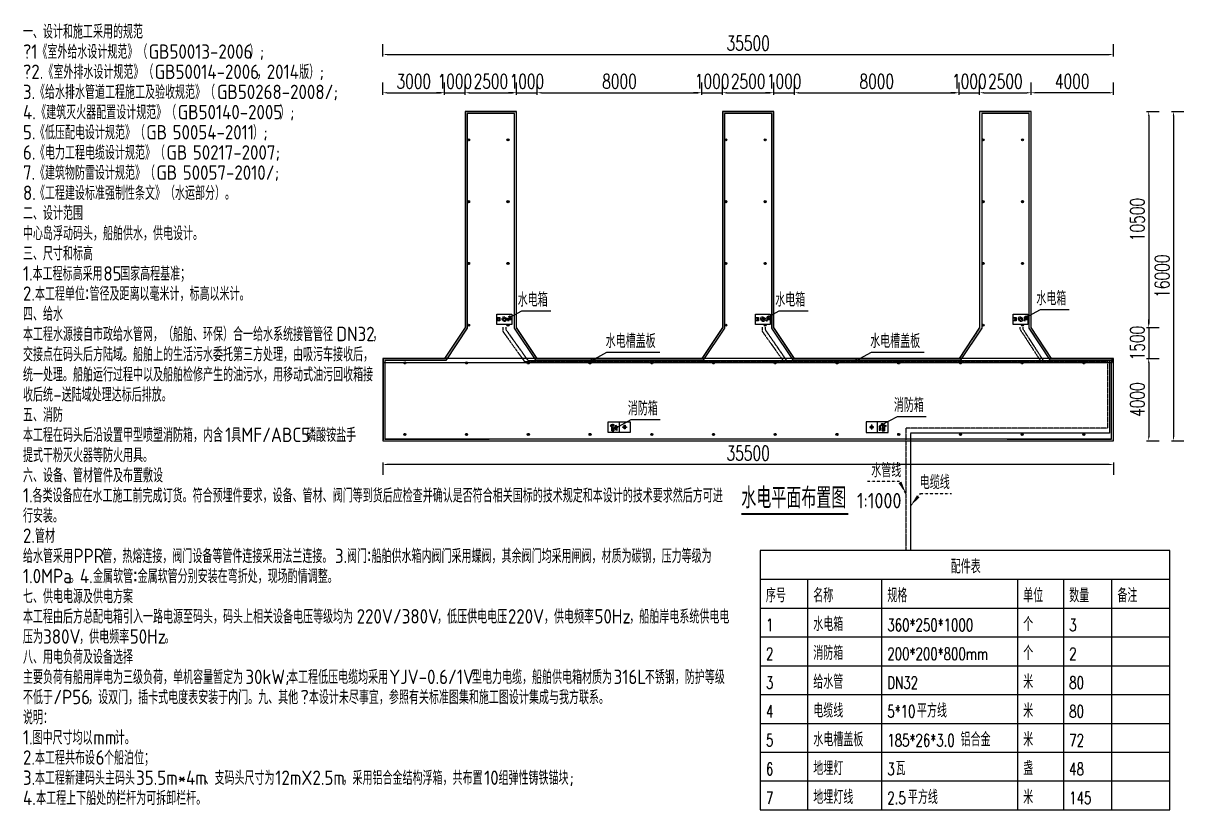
# Model space of a CAD drawing. Extents: x -89702 to 926017, y -610001 to -56924.
# Drawn here: x 418347 to 474748, y -247555 to -209338 of the extents above; entities that cross this region are included whole.
import ezdxf

# ---------------------------------------------------------------- set-up
doc = ezdxf.new("R2010")
doc.units = 0
doc.header["$LTSCALE"] = 10
doc.header["$MEASUREMENT"] = 0
for name, pattern in [('ACAD_ISO14W100', [24, 12, -3, 0, -3, 0, -3, 0, -3]), ('DASH', [0.35, 0.25, -0.1]), ('PHANTOM', [2.5, 1.25, -0.25, 0.25, -0.25, 0.25, -0.25])]:
    doc.linetypes.add(name, pattern=pattern)
for name, color, linetype in [('DIM_LEAD', 3, 'Continuous'), ('DIM_SYMB', 3, 'Continuous'), ('L-TEXT文字标注', 7, 'Continuous'), ('PUB_TAB', 7, 'Continuous'), ('PUB_TEXT', 7, 'Continuous'), ('STAIR', 2, 'Continuous'), ('W-_ANTICOLLISION防撞措施', 6, 'Continuous'), ('W-FLOAT_BOWL浮筒', 253, 'Continuous'), ('W-PLASTIC_RAILINGS塑木栏杆', 6, 'Continuous'), ('W-STEEL_FRAME钢架', 3, 'Continuous')]:
    doc.layers.add(name, color=color, linetype=linetype)
doc.styles.add('_TCH_DIM', font='SIMPLEX', dxfattribs={"bigfont": 'GBCBIG'})
doc.styles.add('_TCH_TAB', font='SIMPLEX', dxfattribs={"bigfont": 'GBCBIG'})
doc.styles.get("Standard").update_dxf_attribs({"font": 'gbenor.shx', "bigfont": 'gbcbig.shx'})
doc.styles.add('STANDARD_T3', font='simplex.shx', dxfattribs={"width": 0.7, "bigfont": 'gbcbig.shx'})
doc.dimstyles.new('W&&200', dxfattribs={"dimtxt": 700, "dimasz": 200, "dimexe": 500, "dimexo": 600, "dimgap": 200, "dimtad": 1, "dimdec": 0, "dimzin": 0, "dimdsep": 46, "dimtxsty": 'STANDARD_T3', "dimcen": 0.09, "dimclrd": 1, "dimclre": 1, "dimclrt": 7, "dimazin": 2, "dimtfac": 1, "dimtdec": 0, "dimtix": 1, "dimtmove": 2, "dimatfit": 3, "dimfxl": 0, "dimtolj": 1, "dimtzin": 0, "dimarcsym": 0})

# ---------------------------------------------------------------- blocks, each defined once
blk = doc.blocks.new('A$C6f7a73f6')
blk.add_hatch(color=3).paths.add_polyline_path([(485, 384), (635, 384, 1)])
at = {"color": 5}
for p, q in [((228, 434), (240, 434)), ((228, 408), (240, 408)), ((228, 363), (240, 363)), ((228, 337), (240, 337)), ((293, 399), (305, 399)), ((293, 372), (305, 372))]:
    blk.add_line(p, q, dxfattribs=at)
at = {"color": 0, "linetype": 'ByBlock'}
blk.add_lwpolyline([(200, 634), (920, 634), (920, 134), (200, 134)], close=True, dxfattribs=at)
blk.add_lwpolyline([(200, 459), (350, 459), (350, 309), (200, 309)], close=True)
at = {"color": 6}
for points in [[(466, 384), (430, 386)], [(477, 338), (446, 320)], [(478, 432), (450, 450)], [(512, 466), (494, 496)], [(514, 304), (496, 272)], [(559, 288), (560, 256)], [(561, 480), (560, 516)], [(606, 468), (624, 496)], [(608, 302), (626, 272)], [(642, 336), (674, 318)], [(643, 430), (674, 448)], [(654, 384), (690, 386)]]:
    blk.add_lwpolyline(points, dxfattribs=at)
at = {"color": 7, "true_color": 0xffffff}
for points in [[(779, 406), (755, 384), (744, 359), (741, 347)], [(777, 349), (741, 347)], [(741, 335), (741, 339), (741, 347)], [(742, 319), (742, 323), (742, 331)], [(743, 302), (743, 307), (742, 315)], [(744, 290), (743, 294), (747, 299)], [(744, 290), (743, 298)], [(746, 335), (745, 339), (745, 347)], [(746, 319), (746, 323), (746, 331)], [(747, 303), (747, 307), (747, 315)], [(748, 290), (749, 347)], [(750, 335), (749, 339), (749, 347)], [(750, 319), (750, 323), (750, 331)], [(751, 303), (751, 307), (751, 315)], [(752, 291), (751, 299)], [(752, 291), (752, 295), (755, 299)], [(754, 335), (753, 339), (753, 348)], [(754, 319), (754, 323), (754, 331)], [(755, 303), (755, 307), (755, 315)], [(756, 291), (757, 348)], [(758, 340), (757, 344), (757, 348)], [(759, 319), (758, 323), (758, 336)], [(759, 303), (759, 307), (759, 315)], [(760, 291), (760, 299)], [(760, 291), (760, 299)], [(762, 340), (761, 344), (761, 348)], [(762, 324), (762, 328), (762, 336)], [(763, 303), (763, 308), (763, 320)], [(764, 291), (765, 348)], [(766, 340), (765, 344), (765, 348)], [(766, 324), (766, 328), (766, 336)], [(767, 308), (767, 312), (767, 320)], [(768, 291), (768, 296), (767, 304)], [(768, 291), (768, 296), (768, 300), (771, 304)], [(770, 340), (769, 344), (769, 348)], [(770, 324), (770, 328), (770, 336)], [(771, 308), (771, 312), (771, 320)], [(772, 292), (773, 349)], [(774, 340), (774, 345), (773, 349)], [(775, 324), (774, 328), (774, 336)], [(775, 308), (775, 312), (775, 320)], [(776, 292), (776, 296), (776, 304)], [(778, 503), (777, 511), (817, 525)], [(792, 374), (780, 369), (777, 357)], [(777, 357), (777, 349)], [(778, 503), (871, 504), (875, 512), (834, 522)], [(779, 406), (794, 419), (797, 435)], [(792, 374), (825, 367), (861, 373)], [(846, 441), (805, 439), (797, 435)], [(797, 435), (854, 438)], [(798, 431), (854, 434)], [(817, 440), (817, 456), (805, 456)], [(805, 439), (805, 456)], [(812, 468), (809, 456)], [(809, 456), (841, 457)], [(815, 489), (811, 484), (812, 476)], [(812, 476), (840, 478)], [(812, 468), (840, 470), (841, 457)], [(817, 529), (814, 505)], [(815, 489), (836, 486), (840, 482)], [(816, 468), (816, 477)], [(839, 502), (833, 530), (817, 529)], [(837, 453), (817, 456)], [(819, 501), (819, 489)], [(819, 489), (820, 477)], [(832, 485), (832, 477)], [(835, 502), (836, 486)], [(836, 469), (836, 478)], [(845, 454), (841, 457), (837, 453)], [(837, 453), (838, 441)], [(840, 478), (840, 482)], [(846, 441), (845, 454)], [(846, 441), (854, 438)], [(855, 418), (854, 438)], [(855, 418), (860, 406), (872, 402)], [(878, 358), (874, 370), (861, 373)], [(872, 402), (880, 403)], [(892, 411), (891, 358), (878, 358)], [(881, 394), (882, 374), (878, 358)], [(880, 411), (881, 394)], [(892, 411), (880, 411)], [(881, 394), (893, 395)], [(882, 374), (894, 375)], [(890, 366), (915, 364)], [(892, 403), (913, 404)], [(896, 403), (898, 367)], [(897, 399), (917, 400)], [(898, 371), (918, 368)], [(913, 404), (915, 364)], [(917, 400), (918, 368)]]:
    blk.add_lwpolyline(points, dxfattribs=at)
at = {"color": 5}
for centre, radius in [((311, 385), 31), ((325, 385), 6)]:
    blk.add_circle(centre, radius, dxfattribs=at)
at = {"color": 6}
blk.add_circle((560, 384), 75, dxfattribs=at)
at = {"color": 5}
for centre, start, end in [((234, 434), 0, 180), ((234, 408), 180, 0), ((234, 363), 0, 180), ((234, 337), 180, 0), ((299, 399), 0, 180), ((299, 372), 180, 0)]:
    blk.add_arc(centre, 6, start, end, dxfattribs=at)
blk = doc.blocks.new('*D1261')
at = {"layer": 'Defpoints', "color": 0, "transparency": 16777216}
for p in [(438827, -212716), (435827, -225628), (438827, -225628)]:
    blk.add_point(p, dxfattribs=at)
at = {"layer": 'L-TEXT文字标注', "color": 1, "lineweight": -2, "transparency": 16777216}
for p, q in [((435827, -212816), (435827, -212216)), ((438827, -212816), (438827, -212216)), ((436027, -212716), (438627, -212716))]:
    blk.add_line(p, q, dxfattribs=at)
at = {"layer": 'L-TEXT文字标注', "color": 1, "transparency": 16777216}
for points in [[(436027, -212683), (436027, -212750), (435827, -212716)], [(438627, -212683), (438627, -212750), (438827, -212716)]]:
    blk.add_solid(points, dxfattribs=at)
at = {"layer": 'L-TEXT文字标注', "color": 7, "transparency": 16777216, "insert": (437327, -212166), "char_height": 700, "attachment_point": 5, "style": 'STANDARD_T3'}
blk.add_mtext('\\A1;3000', dxfattribs=at)
blk = doc.blocks.new('*D1262')
at = {"layer": 'Defpoints', "color": 0, "transparency": 16777216}
for p in [(439827, -212716), (439827, -213628), (438827, -225628)]:
    blk.add_point(p, dxfattribs=at)
at = {"layer": 'L-TEXT文字标注', "color": 1, "lineweight": -2, "transparency": 16777216}
for p, q in [((438827, -212816), (438827, -212216)), ((439827, -212816), (439827, -212216)), ((438627, -212716), (438427, -212716)), ((438827, -212716), (439827, -212716)), ((440027, -212716), (440227, -212716))]:
    blk.add_line(p, q, dxfattribs=at)
at = {"layer": 'L-TEXT文字标注', "color": 1, "transparency": 16777216}
for points in [[(438627, -212683), (438627, -212750), (438827, -212716)], [(440027, -212683), (440027, -212750), (439827, -212716)]]:
    blk.add_solid(points, dxfattribs=at)
at = {"layer": 'L-TEXT文字标注', "color": 7, "transparency": 16777216, "insert": (439327, -212166), "char_height": 700, "attachment_point": 5, "style": 'STANDARD_T3'}
blk.add_mtext('\\A1;1000', dxfattribs=at)
blk = doc.blocks.new('*D1263')
at = {"layer": 'Defpoints', "color": 0, "transparency": 16777216}
for p in [(442327, -212716), (439827, -213628), (442327, -213628)]:
    blk.add_point(p, dxfattribs=at)
at = {"layer": 'L-TEXT文字标注', "color": 1, "lineweight": -2, "transparency": 16777216}
for p, q in [((439827, -212816), (439827, -212216)), ((442327, -212816), (442327, -212216)), ((440027, -212716), (442127, -212716))]:
    blk.add_line(p, q, dxfattribs=at)
at = {"layer": 'L-TEXT文字标注', "color": 1, "transparency": 16777216}
for points in [[(440027, -212683), (440027, -212750), (439827, -212716)], [(442127, -212683), (442127, -212750), (442327, -212716)]]:
    blk.add_solid(points, dxfattribs=at)
at = {"layer": 'L-TEXT文字标注', "color": 7, "transparency": 16777216, "insert": (441077, -212166), "char_height": 700, "attachment_point": 5, "style": 'STANDARD_T3'}
blk.add_mtext('\\A1;2500', dxfattribs=at)
blk = doc.blocks.new('*D1264')
at = {"layer": 'Defpoints', "color": 0, "transparency": 16777216}
for p in [(443327, -212716), (442327, -213628), (443327, -225628)]:
    blk.add_point(p, dxfattribs=at)
at = {"layer": 'L-TEXT文字标注', "color": 1, "lineweight": -2, "transparency": 16777216}
for p, q in [((442327, -212816), (442327, -212216)), ((443327, -212816), (443327, -212216)), ((442127, -212716), (441927, -212716)), ((442327, -212716), (443327, -212716)), ((443527, -212716), (443727, -212716))]:
    blk.add_line(p, q, dxfattribs=at)
at = {"layer": 'L-TEXT文字标注', "color": 1, "transparency": 16777216}
for points in [[(442127, -212683), (442127, -212750), (442327, -212716)], [(443527, -212683), (443527, -212750), (443327, -212716)]]:
    blk.add_solid(points, dxfattribs=at)
at = {"layer": 'L-TEXT文字标注', "color": 7, "transparency": 16777216, "insert": (442827, -212166), "char_height": 700, "attachment_point": 5, "style": 'STANDARD_T3'}
blk.add_mtext('\\A1;1000', dxfattribs=at)
blk = doc.blocks.new('*D1265')
at = {"layer": 'Defpoints', "color": 0, "transparency": 16777216}
for p in [(451327, -212716), (443327, -225628), (451327, -225628)]:
    blk.add_point(p, dxfattribs=at)
at = {"layer": 'L-TEXT文字标注', "color": 1, "lineweight": -2, "transparency": 16777216}
for p, q in [((443327, -212816), (443327, -212216)), ((451327, -212816), (451327, -212216)), ((443527, -212716), (451127, -212716))]:
    blk.add_line(p, q, dxfattribs=at)
at = {"layer": 'L-TEXT文字标注', "color": 1, "transparency": 16777216}
for points in [[(443527, -212683), (443527, -212750), (443327, -212716)], [(451127, -212683), (451127, -212750), (451327, -212716)]]:
    blk.add_solid(points, dxfattribs=at)
at = {"layer": 'L-TEXT文字标注', "color": 7, "transparency": 16777216, "insert": (447327, -212166), "char_height": 700, "attachment_point": 5, "style": 'STANDARD_T3'}
blk.add_mtext('\\A1;8000', dxfattribs=at)
blk = doc.blocks.new('*D1266')
at = {"layer": 'Defpoints', "color": 0, "transparency": 16777216}
for p in [(452327, -212716), (452327, -213628), (451327, -225628)]:
    blk.add_point(p, dxfattribs=at)
at = {"layer": 'L-TEXT文字标注', "color": 1, "lineweight": -2, "transparency": 16777216}
for p, q in [((451327, -212816), (451327, -212216)), ((452327, -212816), (452327, -212216)), ((451127, -212716), (450927, -212716)), ((451327, -212716), (452327, -212716)), ((452527, -212716), (452727, -212716))]:
    blk.add_line(p, q, dxfattribs=at)
at = {"layer": 'L-TEXT文字标注', "color": 1, "transparency": 16777216}
for points in [[(451127, -212683), (451127, -212750), (451327, -212716)], [(452527, -212683), (452527, -212750), (452327, -212716)]]:
    blk.add_solid(points, dxfattribs=at)
at = {"layer": 'L-TEXT文字标注', "color": 7, "transparency": 16777216, "insert": (451827, -212166), "char_height": 700, "attachment_point": 5, "style": 'STANDARD_T3'}
blk.add_mtext('\\A1;1000', dxfattribs=at)
blk = doc.blocks.new('*D1267')
at = {"layer": 'Defpoints', "color": 0, "transparency": 16777216}
for p in [(454827, -212716), (452327, -213628), (454827, -213628)]:
    blk.add_point(p, dxfattribs=at)
at = {"layer": 'L-TEXT文字标注', "color": 1, "lineweight": -2, "transparency": 16777216}
for p, q in [((452327, -212816), (452327, -212216)), ((454827, -212816), (454827, -212216)), ((452527, -212716), (454627, -212716))]:
    blk.add_line(p, q, dxfattribs=at)
at = {"layer": 'L-TEXT文字标注', "color": 1, "transparency": 16777216}
for points in [[(452527, -212683), (452527, -212750), (452327, -212716)], [(454627, -212683), (454627, -212750), (454827, -212716)]]:
    blk.add_solid(points, dxfattribs=at)
at = {"layer": 'L-TEXT文字标注', "color": 7, "transparency": 16777216, "insert": (453577, -212166), "char_height": 700, "attachment_point": 5, "style": 'STANDARD_T3'}
blk.add_mtext('\\A1;2500', dxfattribs=at)
blk = doc.blocks.new('*D1268')
at = {"layer": 'Defpoints', "color": 0, "transparency": 16777216}
for p in [(455827, -212716), (454827, -213628), (455827, -225628)]:
    blk.add_point(p, dxfattribs=at)
at = {"layer": 'L-TEXT文字标注', "color": 1, "lineweight": -2, "transparency": 16777216}
for p, q in [((454827, -212816), (454827, -212216)), ((455827, -212816), (455827, -212216)), ((454627, -212716), (454427, -212716)), ((454827, -212716), (455827, -212716)), ((456027, -212716), (456227, -212716))]:
    blk.add_line(p, q, dxfattribs=at)
at = {"layer": 'L-TEXT文字标注', "color": 1, "transparency": 16777216}
for points in [[(454627, -212683), (454627, -212750), (454827, -212716)], [(456027, -212683), (456027, -212750), (455827, -212716)]]:
    blk.add_solid(points, dxfattribs=at)
at = {"layer": 'L-TEXT文字标注', "color": 7, "transparency": 16777216, "insert": (455327, -212166), "char_height": 700, "attachment_point": 5, "style": 'STANDARD_T3'}
blk.add_mtext('\\A1;1000', dxfattribs=at)
blk = doc.blocks.new('*D1269')
at = {"layer": 'Defpoints', "color": 0, "transparency": 16777216}
for p in [(463827, -212716), (455827, -225628), (463827, -225628)]:
    blk.add_point(p, dxfattribs=at)
at = {"layer": 'L-TEXT文字标注', "color": 1, "lineweight": -2, "transparency": 16777216}
for p, q in [((455827, -212816), (455827, -212216)), ((463827, -212816), (463827, -212216)), ((456027, -212716), (463627, -212716))]:
    blk.add_line(p, q, dxfattribs=at)
at = {"layer": 'L-TEXT文字标注', "color": 1, "transparency": 16777216}
for points in [[(456027, -212683), (456027, -212750), (455827, -212716)], [(463627, -212683), (463627, -212750), (463827, -212716)]]:
    blk.add_solid(points, dxfattribs=at)
at = {"layer": 'L-TEXT文字标注', "color": 7, "transparency": 16777216, "insert": (459827, -212166), "char_height": 700, "attachment_point": 5, "style": 'STANDARD_T3'}
blk.add_mtext('\\A1;8000', dxfattribs=at)
blk = doc.blocks.new('*D1270')
at = {"layer": 'Defpoints', "color": 0, "transparency": 16777216}
for p in [(464827, -212716), (464827, -213628), (463827, -225628)]:
    blk.add_point(p, dxfattribs=at)
at = {"layer": 'L-TEXT文字标注', "color": 1, "lineweight": -2, "transparency": 16777216}
for p, q in [((463827, -212816), (463827, -212216)), ((464827, -212816), (464827, -212216)), ((463627, -212716), (463427, -212716)), ((463827, -212716), (464827, -212716)), ((465027, -212716), (465227, -212716))]:
    blk.add_line(p, q, dxfattribs=at)
at = {"layer": 'L-TEXT文字标注', "color": 1, "transparency": 16777216}
for points in [[(463627, -212683), (463627, -212750), (463827, -212716)], [(465027, -212683), (465027, -212750), (464827, -212716)]]:
    blk.add_solid(points, dxfattribs=at)
at = {"layer": 'L-TEXT文字标注', "color": 7, "transparency": 16777216, "insert": (464327, -212166), "char_height": 700, "attachment_point": 5, "style": 'STANDARD_T3'}
blk.add_mtext('\\A1;1000', dxfattribs=at)
blk = doc.blocks.new('*D1271')
at = {"layer": 'Defpoints', "color": 0, "transparency": 16777216}
for p in [(467327, -212716), (464827, -213628), (467327, -213628)]:
    blk.add_point(p, dxfattribs=at)
at = {"layer": 'L-TEXT文字标注', "color": 1, "lineweight": -2, "transparency": 16777216}
for p, q in [((464827, -212816), (464827, -212216)), ((467327, -212816), (467327, -212216)), ((465027, -212716), (467127, -212716))]:
    blk.add_line(p, q, dxfattribs=at)
at = {"layer": 'L-TEXT文字标注', "color": 1, "transparency": 16777216}
for points in [[(465027, -212683), (465027, -212750), (464827, -212716)], [(467127, -212683), (467127, -212750), (467327, -212716)]]:
    blk.add_solid(points, dxfattribs=at)
at = {"layer": 'L-TEXT文字标注', "color": 7, "transparency": 16777216, "insert": (466077, -212166), "char_height": 700, "attachment_point": 5, "style": 'STANDARD_T3'}
blk.add_mtext('\\A1;2500', dxfattribs=at)
blk = doc.blocks.new('*D1272')
at = {"layer": 'Defpoints', "color": 0, "transparency": 16777216}
for p in [(467327, -212716), (467327, -213628), (471327, -225628)]:
    blk.add_point(p, dxfattribs=at)
at = {"layer": 'L-TEXT文字标注', "color": 1, "lineweight": -2, "transparency": 16777216}
for p, q in [((467327, -212816), (467327, -212216)), ((471327, -212816), (471327, -212216)), ((471127, -212716), (467527, -212716))]:
    blk.add_line(p, q, dxfattribs=at)
at = {"layer": 'L-TEXT文字标注', "color": 1, "transparency": 16777216}
for points in [[(467527, -212683), (467527, -212750), (467327, -212716)], [(471127, -212683), (471127, -212750), (471327, -212716)]]:
    blk.add_solid(points, dxfattribs=at)
at = {"layer": 'L-TEXT文字标注', "color": 7, "transparency": 16777216, "insert": (469327, -212166), "char_height": 700, "attachment_point": 5, "style": 'STANDARD_T3'}
blk.add_mtext('\\A1;4000', dxfattribs=at)
blk = doc.blocks.new('*D1273')
at = {"layer": 'Defpoints', "color": 0, "transparency": 16777216}
for p in [(467327, -213628), (467327, -224128), (473044, -224128)]:
    blk.add_point(p, dxfattribs=at)
at = {"layer": 'L-TEXT文字标注', "color": 1, "lineweight": -2, "transparency": 16777216}
for p, q in [((472944, -213628), (473544, -213628)), ((473044, -213828), (473044, -223928)), ((472944, -224128), (473544, -224128))]:
    blk.add_line(p, q, dxfattribs=at)
at = {"layer": 'L-TEXT文字标注', "color": 1, "transparency": 16777216}
for points in [[(473011, -213828), (473077, -213828), (473044, -213628)], [(473011, -223928), (473077, -223928), (473044, -224128)]]:
    blk.add_solid(points, dxfattribs=at)
at = {"layer": 'L-TEXT文字标注', "color": 7, "transparency": 16777216, "insert": (472494, -218878), "char_height": 700, "attachment_point": 5, "rotation": 90, "style": 'STANDARD_T3'}
blk.add_mtext('\\A1;10500', dxfattribs=at)
blk = doc.blocks.new('*D1274')
at = {"layer": 'Defpoints', "color": 0, "transparency": 16777216}
for p in [(467327, -224128), (468327, -225628), (473044, -225628)]:
    blk.add_point(p, dxfattribs=at)
at = {"layer": 'L-TEXT文字标注', "color": 1, "lineweight": -2, "transparency": 16777216}
for p, q in [((473044, -223928), (473044, -223728)), ((472944, -224128), (473544, -224128)), ((473044, -224128), (473044, -225628)), ((472944, -225628), (473544, -225628)), ((473044, -225828), (473044, -226028))]:
    blk.add_line(p, q, dxfattribs=at)
at = {"layer": 'L-TEXT文字标注', "color": 1, "transparency": 16777216}
for points in [[(473011, -223928), (473077, -223928), (473044, -224128)], [(473011, -225828), (473077, -225828), (473044, -225628)]]:
    blk.add_solid(points, dxfattribs=at)
at = {"layer": 'L-TEXT文字标注', "color": 7, "transparency": 16777216, "insert": (472494, -224878), "char_height": 700, "attachment_point": 5, "rotation": 90, "style": 'STANDARD_T3'}
blk.add_mtext('\\A1;1500', dxfattribs=at)
blk = doc.blocks.new('*D1275')
at = {"layer": 'Defpoints', "color": 0, "transparency": 16777216}
for p in [(468327, -225628), (471327, -229628), (473044, -229628)]:
    blk.add_point(p, dxfattribs=at)
at = {"layer": 'L-TEXT文字标注', "color": 1, "lineweight": -2, "transparency": 16777216}
for p, q in [((472944, -225628), (473544, -225628)), ((473044, -225828), (473044, -229428)), ((472944, -229628), (473544, -229628))]:
    blk.add_line(p, q, dxfattribs=at)
at = {"layer": 'L-TEXT文字标注', "color": 1, "transparency": 16777216}
for points in [[(473011, -225828), (473077, -225828), (473044, -225628)], [(473011, -229428), (473077, -229428), (473044, -229628)]]:
    blk.add_solid(points, dxfattribs=at)
at = {"layer": 'L-TEXT文字标注', "color": 7, "transparency": 16777216, "insert": (472494, -227628), "char_height": 700, "attachment_point": 5, "rotation": 90, "style": 'STANDARD_T3'}
blk.add_mtext('\\A1;4000', dxfattribs=at)
blk = doc.blocks.new('*D1276')
at = {"layer": 'Defpoints', "color": 0, "transparency": 16777216}
for p in [(435827, -229628), (471327, -229628), (435827, -230778)]:
    blk.add_point(p, dxfattribs=at)
at = {"layer": 'L-TEXT文字标注', "color": 1, "lineweight": -2, "transparency": 16777216}
for p, q in [((435827, -230678), (435827, -231278)), ((471327, -230678), (471327, -231278)), ((471127, -230778), (436027, -230778))]:
    blk.add_line(p, q, dxfattribs=at)
at = {"layer": 'L-TEXT文字标注', "color": 1, "transparency": 16777216}
for points in [[(436027, -230745), (436027, -230811), (435827, -230778)], [(471127, -230745), (471127, -230811), (471327, -230778)]]:
    blk.add_solid(points, dxfattribs=at)
at = {"layer": 'L-TEXT文字标注', "color": 7, "transparency": 16777216, "insert": (453577, -230228), "char_height": 700, "attachment_point": 5, "style": 'STANDARD_T3'}
blk.add_mtext('\\A1;35500', dxfattribs=at)
blk = doc.blocks.new('*D1277')
at = {"layer": 'Defpoints', "color": 0, "transparency": 16777216}
for p in [(471327, -210859), (435827, -212216), (471327, -212216)]:
    blk.add_point(p, dxfattribs=at)
at = {"layer": 'L-TEXT文字标注', "color": 1, "lineweight": -2, "transparency": 16777216}
for p, q in [((435827, -210959), (435827, -210359)), ((471327, -210959), (471327, -210359)), ((436027, -210859), (471127, -210859))]:
    blk.add_line(p, q, dxfattribs=at)
at = {"layer": 'L-TEXT文字标注', "color": 1, "transparency": 16777216}
for points in [[(436027, -210826), (436027, -210892), (435827, -210859)], [(471127, -210826), (471127, -210892), (471327, -210859)]]:
    blk.add_solid(points, dxfattribs=at)
at = {"layer": 'L-TEXT文字标注', "color": 7, "transparency": 16777216, "insert": (453577, -210309), "char_height": 700, "attachment_point": 5, "style": 'STANDARD_T3'}
blk.add_mtext('\\A1;35500', dxfattribs=at)
blk = doc.blocks.new('*D1278')
at = {"layer": 'Defpoints', "color": 0, "transparency": 16777216}
for p in [(473544, -213628), (473544, -229628), (474248, -229628)]:
    blk.add_point(p, dxfattribs=at)
at = {"layer": 'L-TEXT文字标注', "color": 1, "lineweight": -2, "transparency": 16777216}
for p, q in [((474148, -213628), (474748, -213628)), ((474248, -213828), (474248, -229428)), ((474148, -229628), (474748, -229628))]:
    blk.add_line(p, q, dxfattribs=at)
at = {"layer": 'L-TEXT文字标注', "color": 1, "transparency": 16777216}
for points in [[(474215, -213828), (474282, -213828), (474248, -213628)], [(474215, -229428), (474282, -229428), (474248, -229628)]]:
    blk.add_solid(points, dxfattribs=at)
at = {"layer": 'L-TEXT文字标注', "color": 7, "transparency": 16777216, "insert": (473698, -221628), "char_height": 700, "attachment_point": 5, "rotation": 90, "style": 'STANDARD_T3'}
blk.add_mtext('\\A1;16000', dxfattribs=at)
blk = doc.blocks.new('A$C9549bc64')
h = blk.add_hatch(color=256)
h.dxf.hatch_style = 1
h.paths.add_polyline_path([(184, 336), (184, 86), (284, 86)])
h = blk.add_hatch(color=256)
h.dxf.hatch_style = 1
edge = h.paths.add_edge_path()
edge.add_arc((480, 392), 108, 196.2965, 205.0439)
edge.add_arc((468, 386), 94.8, 205.0439, 214.3785)
edge.add_arc((433, 362), 52.4, 214.3785, 254.5692)
edge.add_arc((412, 285), 27.9, 18.3701, 74.5692, ccw=False)
edge.add_arc((409, 284), 30.5, -13.9571, 18.3701, ccw=False)
edge.add_arc((424, 281), 15.7, 300.4508, 346.0429, ccw=False)
edge.add_arc((420, 286), 22.4, 267.3708, 300.4508, ccw=False)
edge.add_arc((421, 296), 32, 239.8196, 267.3708, ccw=False)
edge.add_arc((436, 323), 62.7, 222.4174, 239.8196, ccw=False)
edge.add_arc((440, 326), 67.5, 205.6516, 222.4174, ccw=False)
edge.add_arc((464, 337), 94.3, 195.8057, 205.6516, ccw=False)
edge.add_arc((487, 344), 119, 187.03, 195.8057, ccw=False)
edge.add_arc((411, 335), 41.8, 167.9085, 187.03, ccw=False)
edge.add_arc((450, 326), 81.4, 154.2372, 167.9085, ccw=False)
edge = h.paths.add_edge_path()
edge.add_arc((485, 328), 120, 200.7545, 208.5371)
edge.add_arc((430, 299), 57.4, 208.5371, 219.7756)
edge.add_arc((534, 385), 192, 219.7756, 225.0173)
edge.add_arc((472, 323), 105, 225.0173, 232.1063)
edge.add_arc((422, 259), 23.7, 232.1063, 271.1094)
edge.add_arc((423, 219), 16.8, 44.3519, 91.1094, ccw=False)
edge.add_arc((421, 217), 19.2, 22.6325, 44.3519, ccw=False)
edge.add_arc((425, 218), 15.1, -1.9435, 22.6325, ccw=False)
edge.add_arc((430, 218), 10.2, 330.8057, 358.0565, ccw=False)
edge.add_arc((417, 225), 24.9, 313.4434, 330.8057, ccw=False)
edge.add_arc((422, 221), 18.4, 267.3708, 313.4434, ccw=False)
edge.add_arc((422, 238), 35.4, 234.5633, 267.3708, ccw=False)
edge.add_arc((423, 238), 35.7, 222.2933, 234.5633, ccw=False)
edge.add_arc((504, 312), 146, 216.228, 222.2933, ccw=False)
edge.add_arc((446, 269), 73.8, 192.6367, 216.228, ccw=False)
edge.add_arc((459, 272), 86.8, 170.9128, 192.6367, ccw=False)
edge = h.paths.add_edge_path()
edge.add_arc((486, 244), 121, 196.1194, 209.7614)
edge.add_arc((481, 242), 116, 209.7614, 223.6848)
edge.add_arc((436, 198), 53.4, 223.6848, 259.6161)
edge.add_arc((424, 132), 14.3, 6.3261, 79.6161, ccw=False)
edge.add_arc((420, 131), 18.6, -17.8938, 6.3261, ccw=False)
edge.add_arc((421, 131), 17.6, 317.1511, 342.1062, ccw=False)
edge.add_arc((418, 133), 20.8, 291.8893, 317.1511, ccw=False)
edge.add_arc((411, 151), 40.2, 273.7787, 291.8893, ccw=False)
edge.add_arc((411, 151), 40, 248.9125, 273.7787, ccw=False)
edge.add_arc((412, 153), 42.5, 224.8175, 248.9125, ccw=False)
edge.add_arc((407, 148), 35.5, 208.2935, 224.8175, ccw=False)
edge.add_arc((515, 206), 158, 200.4817, 208.2935, ccw=False)
edge.add_arc((433, 176), 70.6, 177.3708, 200.4817, ccw=False)
edge.add_arc((454, 175), 91.3, 157.0783, 177.3708, ccw=False)
h = blk.add_hatch(color=1)
h.dxf.hatch_style = 1
h.paths.add_polyline_path([(780, 285), (780, 355), (820, 355), (820, 285), (890, 285), (890, 245), (820, 245), (820, 175), (780, 175), (780, 245), (710, 245), (710, 285)])
for p, q in [((0, 530), (1061, 530)), ((530, 530), (530, 0))]:
    blk.add_line(p, q)
for points in [[(0, 530), (1063, 530), (1063, 0), (0, 0)], [(184, 336), (284, 336), (284, 86), (184, 86)], [(217, 401), (252, 401), (252, 336), (217, 336)]]:
    blk.add_lwpolyline(points, close=True)
for points in [[(217, 380), (171, 380), (171, 360), (217, 360)], [(184, 336), (184, 86), (284, 86), (184, 336)], [(252, 360), (291, 360), (291, 380), (252, 380)], [(369, 210), (369, 210)]]:
    blk.add_lwpolyline(points)
blk.add_lwpolyline([(369, 210, 0.059595), (381, 184, 0.060827), (397, 161, 0.158077), (426, 146, -0.331154), (438, 133, -0.106074), (437, 125, -0.10932), (433, 119, -0.110674), (426, 114, -0.079187), (414, 111, -0.108927), (397, 114, -0.105524), (382, 123, -0.072225), (376, 131, -0.034099), (367, 151, -0.101184), (362, 179, -0.088775), (369, 210)], format="xyb")
for points in [[(376, 362, 0.038186), (382, 346, 0.040752), (390, 333, 0.177185), (419, 312, -0.250251), (438, 294, -0.141997), (439, 277, -0.201599), (432, 267, -0.14535), (419, 264, -0.120797), (405, 268, -0.076078), (390, 280, -0.073285), (379, 297, -0.042987), (373, 312, -0.03831), (370, 329, -0.083628), (370, 343, -0.059723), (376, 362)], [(373, 286, 0.033971), (380, 271, 0.049077), (386, 262, 0.022875), (398, 249, 0.030941), (408, 240, 0.171845), (423, 235, -0.206897), (435, 230, -0.095053), (439, 224, -0.107646), (440, 218, -0.119467), (439, 213, -0.075903), (434, 207, -0.203782), (421, 202, -0.144135), (402, 209, -0.05359), (396, 214, -0.026471), (386, 226, -0.103302), (374, 253, -0.095073), (373, 286)]]:
    blk.add_lwpolyline(points, format="xyb", close=True)
at = {"color": 1}
blk.add_lwpolyline([(780, 285), (780, 355), (820, 355), (820, 285), (890, 285), (890, 245), (820, 245), (820, 175), (780, 175), (780, 245), (710, 245), (710, 285)], close=True, dxfattribs=at)
for centre, radius, start, end in [((206, 276), 110, 108.7959, 170.8595), ((203, 251), 113, 106.3658, 158.3757)]:
    blk.add_arc(centre, radius, start, end)
blk = doc.blocks.new('dimaideng')
for p, q in [((564094, -312860), (564168, -312927)), ((564165, -312857), (564096, -312930))]:
    blk.add_line(p, q)
blk.add_circle((564131, -312893), 50)
blk = doc.blocks.new('*U1493')
at = {"layer": 'W-_ANTICOLLISION防撞措施', "color": 0, "linetype": 'ByBlock'}
for p in [(-1733872, -2513095), (-1733872, -2516565)]:
    blk.add_blockref('dimaideng', p, dxfattribs=at)
blk = doc.blocks.new('*U1494')
at = {"layer": 'W-_ANTICOLLISION防撞措施', "color": 0, "linetype": 'ByBlock', "lineweight": -2, "transparency": 16777216}
for p in [(0, 0), (3000, 0), (6000, 0), (9000, 0), (12000, 0), (15000, 0), (18000, 0), (21000, 0), (24000, 0), (27000, 0), (30000, 0), (33000, 0)]:
    blk.add_blockref('*U1493', p, dxfattribs=at)
blk = doc.blocks.new('*U1487')
at = {"layer": 'W-_ANTICOLLISION防撞措施', "color": 0, "linetype": 'ByBlock'}
for p in [(-1734830, -2514830), (-1732915, -2514830)]:
    blk.add_blockref('dimaideng', p, dxfattribs=at)
blk = doc.blocks.new('*U1488')
at = {"layer": 'W-_ANTICOLLISION防撞措施', "color": 0, "linetype": 'ByBlock', "lineweight": -2, "transparency": 16777216}
for p in [(0, 9000), (0, 6000), (0, 3000), (0, 0)]:
    blk.add_blockref('*U1487', p, dxfattribs=at)
blk = doc.blocks.new('*U1489')
at = {"layer": 'W-_ANTICOLLISION防撞措施', "color": 0, "linetype": 'ByBlock'}
for p in [(-1734830, -2514830), (-1732915, -2514830)]:
    blk.add_blockref('dimaideng', p, dxfattribs=at)
blk = doc.blocks.new('*U1490')
at = {"layer": 'W-_ANTICOLLISION防撞措施', "color": 0, "linetype": 'ByBlock', "lineweight": -2, "transparency": 16777216}
for p in [(0, 9000), (0, 6000), (0, 3000), (0, 0)]:
    blk.add_blockref('*U1489', p, dxfattribs=at)
blk = doc.blocks.new('*U1491')
at = {"layer": 'W-_ANTICOLLISION防撞措施', "color": 0, "linetype": 'ByBlock'}
for p in [(-1734830, -2514830), (-1732915, -2514830)]:
    blk.add_blockref('dimaideng', p, dxfattribs=at)
blk = doc.blocks.new('*U1492')
at = {"layer": 'W-_ANTICOLLISION防撞措施', "color": 0, "linetype": 'ByBlock', "lineweight": -2, "transparency": 16777216}
for p in [(0, 9000), (0, 6000), (0, 3000), (0, 0)]:
    blk.add_blockref('*U1491', p, dxfattribs=at)

msp = doc.modelspace()

# ---------------------------------------------------------------- linework, layer by layer
at = {"layer": 'DIM_LEAD'}
for p, q in [((441840.1, -223717.9), (442577.4, -223318.7)), ((442577.4, -223318.7), (443981, -223318.7)), ((454354.3, -223717.9), (455091.6, -223318.7)), ((455091.6, -223318.7), (456495.2, -223318.7)), ((467044.5, -223653.6), (467781.8, -223254.4)), ((467781.8, -223254.4), (469185.4, -223254.4)), ((445973.6, -225728.4), (446710.9, -225329.2)), ((446710.9, -225329.2), (449282.6, -225329.2)), ((458827.4, -225728.4), (459564.7, -225329.2)), ((459564.7, -225329.2), (462136.4, -225329.2)), ((447161.7, -228999.8), (447899, -228600.6)), ((447899, -228600.6), (449302.7, -228600.6)), ((460091.5, -228840.3), (460828.7, -228441.1)), ((460828.7, -228441.1), (462232.4, -228441.1))]:
    msp.add_line(p, q, dxfattribs=at)
at = {"layer": 'DIM_LEAD', "linetype": 'ACAD_ISO14W100'}
for p, q in [((460935.6, -231611.8), (459351.2, -231611.8)), ((461240.4, -232175.4), (460935.6, -231611.8)), ((461468, -232793.3), (461949.5, -232189.5)), ((461949.5, -232189.5), (463453.4, -232189.5))]:
    msp.add_line(p, q, dxfattribs=at)
at = {"layer": 'DIM_LEAD', "const_width": 80}
for points in [[(441804.9, -223736.9, 1), (441875.3, -223698.8, 1)], [(454319.1, -223736.9, 1), (454389.4, -223698.8, 1)], [(467009.3, -223672.7, 1), (467079.6, -223634.6, 1)], [(445938.4, -225747.4, 1), (446008.8, -225709.3, 1)], [(458792.3, -225747.4, 1), (458862.6, -225709.3, 1)], [(447126.5, -229018.8, 1), (447196.9, -228980.7, 1)], [(460056.3, -228859.3, 1), (460126.6, -228821.2, 1)]]:
    msp.add_lwpolyline(points, format="xyb", close=True, dxfattribs=at)
at = {"layer": 'DIM_LEAD', "linetype": 'ACAD_ISO14W100'}
for points in [[(461240.4, -232175.4, 0, 160, 0), (460955, -231647.6, 0, 0, 0)], [(461468, -232793.3, 0, 160, 0), (461842.1, -232324.2, 0, 0, 0)]]:
    msp.add_lwpolyline(points, format="xyseb", dxfattribs=at)
at = {"layer": 'DIM_SYMB', "const_width": 105}
msp.add_lwpolyline([(453244.2, -233188.2), (458447.3, -233188.2)], dxfattribs=at)
at = {"layer": 'PUB_TAB', "linetype": 'ByBlock'}
msp.add_lwpolyline([(454161.4, -247555.4), (474077.6, -247555.4), (474077.6, -234955.4), (454161.4, -234955.4)], close=True, dxfattribs=at)
for points in [[(454161.4, -236355.4), (474077.6, -236355.4)], [(456462.9, -236355.4), (456462.9, -247555.4)], [(460060.8, -236355.4), (460060.8, -247555.4)], [(466663.7, -236355.4), (466663.7, -247555.4)], [(468898.8, -236355.4), (468898.8, -247555.4)], [(471242.9, -236355.4), (471242.9, -247555.4)], [(454161.4, -237755.4), (474077.6, -237755.4)], [(454161.4, -239155.4), (474077.6, -239155.4)], [(454161.4, -240555.4), (474077.6, -240555.4)], [(454161.4, -241955.4), (474077.6, -241955.4)], [(454161.4, -243355.4), (474077.6, -243355.4)], [(454161.4, -244755.4), (474077.6, -244755.4)], [(454161.4, -246155.4), (474077.6, -246155.4)]]:
    msp.add_lwpolyline(points, dxfattribs=at)
at = {"layer": 'STAIR', "color": 230, "linetype": 'PHANTOM'}
for points in [[(441652.6, -224102.9), (441652.6, -224307.8), (442710.9, -225781.8), (471048.1, -225781.8), (471048.1, -229016.2), (461240.4, -229016.2), (461240.4, -234955.4)], [(454259.5, -224102.9), (454259.5, -224307.7), (455310.1, -225781.8)], [(466782, -224102.9), (466782, -224199.7), (467807.8, -225781.8)]]:
    msp.add_lwpolyline(points, dxfattribs=at)
at = {"layer": 'STAIR', "linetype": 'DASH'}
for points in [[(441809.6, -224102.9), (441809.6, -224236), (442876.5, -225726.5), (471139.5, -225726.5), (471139.5, -229258.8), (461468, -229258.8), (461468, -234955.4)], [(454405.6, -224102.9), (454405.6, -224231.2), (455441.1, -225726.5)], [(466928.2, -224102.9), (466928.2, -224197.6), (467915.2, -225726.5)]]:
    msp.add_lwpolyline(points, dxfattribs=at)
at = {"layer": 'W-PLASTIC_RAILINGS塑木栏杆', "const_width": 10}
msp.add_lwpolyline([(441003, -229577.8), (435877.6, -229577.8), (435877.6, -225678.1), (438854.3, -225678.1), (439877.6, -224143.1), (439877.6, -213678.1), (442277.3, -213678.1), (442277.3, -224143.1), (443300.6, -225678.1), (451354.3, -225678.1), (452377.6, -224143.1), (452377.6, -213678.1), (454777.3, -213678.1), (454777.3, -224143.1), (455800.6, -225678.1), (463854.3, -225678.1), (464877.6, -224143.1), (464877.6, -213678.1), (467277.3, -213678.1), (467277.3, -224143.1), (468300.6, -225678.1), (471277.3, -225678.1), (471277.3, -229577.8), (466152.4, -229577.8)], dxfattribs=at)
at = {"layer": 'W-STEEL_FRAME钢架'}
for points in [[(442327.5, -213627.9), (439827.5, -213627.9), (439827.5, -224127.9), (438827.5, -225627.9), (435827.5, -225627.9), (435827.5, -229627.9), (471327.5, -229627.9), (471327.5, -225627.9), (468327.5, -225627.9), (467327.5, -224127.9), (467327.5, -213627.9), (464827.5, -213627.9), (464827.5, -224127.9), (463827.5, -225627.9), (455827.5, -225627.9), (454827.5, -224127.9), (454827.5, -213627.9), (452327.5, -213627.9), (452327.5, -224127.9), (451327.5, -225627.9), (443327.5, -225627.9), (442327.5, -224127.9)], [(442227.5, -213727.9), (439927.5, -213727.9), (439927.5, -224158.2), (438881, -225727.9), (435927.5, -225727.9), (435927.5, -229527.9), (471227.5, -229527.9), (471227.5, -225727.9), (468273.9, -225727.9), (467227.5, -224158.2), (467227.5, -213727.9), (464927.5, -213727.9), (464927.5, -224158.2), (463881, -225727.9), (455773.9, -225727.9), (454727.5, -224158.2), (454727.5, -213727.9), (452427.5, -213727.9), (452427.5, -224158.2), (451381, -225727.9), (443273.9, -225727.9), (442227.5, -224158.2)]]:
    msp.add_lwpolyline(points, close=True, dxfattribs=at)
at = {"layer": 'W-STEEL_FRAME钢架', "color": 4, "linetype": 'ByBlock'}
msp.add_lwpolyline([(435835.5, -225820.9), (471269.5, -225820.9), (471269.5, -225635.9), (435835.5, -225635.9)], close=True, dxfattribs=at)

# ---------------------------------------------------------------- block references
at = {"layer": 'W-_ANTICOLLISION防撞措施', "color": 0, "linetype": 'ByBlock'}
for name, p in [('*U1488', (1610692.3, 2603715.5)), ('*U1490', (1623192.3, 2603715.5)), ('*U1492', (1635692.3, 2603715.5)), ('*U1494', (1606634.9, 2600142.3))]:
    msp.add_blockref(name, p, dxfattribs=at)
at = {"layer": 'W-FLOAT_BOWL浮筒'}
msp.add_blockref('A$C9549bc64', (446773.7, -229228.3), dxfattribs=at)
at = {"layer": 'W-FLOAT_BOWL浮筒', "xscale": -1}
msp.add_blockref('A$C9549bc64', (460381.2, -229228.3), dxfattribs=at)
at = {"layer": 'W-STEEL_FRAME钢架', "color": 6}
msp.add_blockref('A$C6f7a73f6', (441168, -224102.9), dxfattribs=at)
at = {"layer": 'W-STEEL_FRAME钢架'}
for p in [(453733.8, -224102.9), (466256.3, -224102.9)]:
    msp.add_blockref('A$C6f7a73f6', p, dxfattribs=at)

# ---------------------------------------------------------------- texts
at = {"layer": 'PUB_TAB', "linetype": 'ByBlock', "style": '_TCH_TAB'}
for s, height, p in [('配件表', 675.18, (463423.2, -236075.4)), ('序号', 675.18, (454441.4, -237475.4)), ('名称', 675.18, (456742.9, -237475.4)), ('规格', 675.18, (460340.8, -237475.4)), ('单位', 675.18, (466943.7, -237475.4)), ('数量', 675.18, (469178.8, -237475.4)), ('备注', 675.18, (471522.9, -237475.4)), ('水电箱', 675.18, (456742.9, -238875.4)), ('个', 675.2, (466943.7, -238875.4)), ('消防箱', 675.18, (456742.9, -240275.4)), ('个', 675.2, (466943.7, -240275.4)), ('给水管', 675.18, (456742.9, -241675.4)), ('米', 675.2, (466943.7, -241675.4)), ('电缆线', 675.18, (456742.9, -243075.4)), ('平方线', 675.18, (461780.8, -243075.4)), ('米', 675.2, (466943.7, -243075.4)), ('水电槽盖板', 675.18, (456742.9, -244475.4)), ('铝合金', 675.18, (463900.8, -244475.4)), ('米', 675.2, (466943.7, -244475.4)), ('地埋灯', 675.18, (456742.9, -245875.4)), ('瓦', 675.2, (460740.8, -245875.4)), ('盏', 675.2, (466943.7, -245875.4)), ('地埋灯线', 675.18, (456742.9, -247275.4)), ('平方线', 675.18, (461340.8, -247275.4)), ('米', 675.2, (466943.7, -247275.4))]:
    msp.add_text(s, height=height, dxfattribs=at).set_placement(p)
at = {"layer": 'PUB_TAB', "linetype": 'ByBlock', "style": '_TCH_TAB', "width": 0.705882}
for s, p in [('1', (454441.4, -238875.4)), ('360*250*1000', (460340.8, -238875.4)), ('3', (469178.8, -238875.4)), ('2', (454441.4, -240275.4)), ('200*200*800mm', (460340.8, -240275.4)), ('2', (469178.8, -240275.4)), ('3', (454441.4, -241675.4)), ('DN32', (460340.8, -241675.4)), ('80', (469178.8, -241675.4)), ('4', (454441.4, -243075.4)), ('5*10', (460340.8, -243075.4)), ('80', (469178.8, -243075.4)), ('5', (454441.4, -244475.4)), ('185*26*3.0', (460340.8, -244475.4)), ('72', (469178.8, -244475.4)), ('6', (454441.4, -245875.4)), ('3', (460340.8, -245875.4)), ('48', (469178.8, -245875.4)), ('7', (454441.4, -247275.4)), ('2.5', (460340.8, -247275.4)), ('145', (469178.8, -247275.4))]:
    msp.add_text(s, height=595, dxfattribs=at).set_placement(p)
at = {"layer": 'PUB_TEXT', "linetype": 'ByBlock'}
for s, height, p in [('一、设计和施工采用的规范', 675.177, (418335.3, -210087)), ('?1', 700, (418335.3, -211067)), ('《室外给水设计规范》（', 675.177, (419035.3, -211067)), ('GB50013-2006', 700, (424441.7, -211067)), ('）', 675.2, (429341.7, -211067)), (';', 700, (429833.2, -211067)), ('?2.', 700, (418335.3, -212047)), ('《室外排水设计规范》（', 675.177, (419327, -212047)), ('GB50014-2006', 700, (424733.4, -212047)), ('2014', 700, (430183.2, -212047)), ('版）', 675.18, (431758.2, -212047)), ('，', 675.2, (429691.7, -212047)), (';', 700, (432741.2, -212047)), ('3.', 700, (418335.3, -213027)), ('《给水排水管道工程施工及验收规范》（', 675.177, (418918.7, -213027)), ('GB50268-2008/;', 700, (427765.5, -213027)), ('4.', 700, (418335.3, -214007)), ('《建筑灭火器配置设计规范》（', 675.177, (418977, -214007)), ('GB50140-2005', 700, (425857.9, -214007)), ('）', 675.2, (430816.2, -214007)), (';', 700, (431307.7, -214007)), ('5.', 700, (418335.3, -214987)), ('《低压配电设计规范》（', 675.177, (418918.7, -214987)), ('GB', 700, (424325.1, -214987)), ('50054-2011', 700, (425608.4, -214987)), ('）', 675.2, (429516.7, -214987)), (';', 700, (430008.2, -214987)), ('6.', 700, (418335.3, -215967)), ('《电力工程电缆设计规范》（', 675.177, (418918.7, -215967)), ('GB', 700, (425308, -215967)), ('50217-2007;', 700, (426591.4, -215967)), ('7.', 700, (418335.3, -216947)), ('《建筑物防雷设计规范》（', 675.177, (418918.7, -216947)), ('GB', 700, (424816.6, -216947)), ('50057-2010/;', 700, (426099.9, -216947)), ('8.', 700, (418335.3, -217927)), ('《工程建设标准强制性条文》（水运部分）。', 675.177, (418918.7, -217927)), ('二、设计范围', 675.18, (418335.3, -218907)), ('中心岛浮动码头，船舶供水，供电设计。', 675.177, (418335.3, -219887)), ('三、尺寸和标高', 675.18, (418335.3, -220867)), ('1.', 700, (418335.3, -221847)), ('本工程标高采用', 675.18, (418802, -221847)), ('85', 700, (422242.4, -221847)), ('国家高程基准；', 675.18, (423059.1, -221847)), ('2.', 700, (418335.3, -222827)), ('本工程单位∶管径及距离以毫米计，标高以米计。', 675.177, (418918.7, -222827)), ('四、给水', 675.18, (418335.3, -223807)), ('本工程水源接自市政给水管网，（船舶、环保）合一给水系统接管管径', 675.177, (418335.3, -224787)), ('DN32', 700, (433571.5, -224787)), ('交接点在码头后方陆域。船舶上的生活污水委托第三方处理，由吸污车接收后，', 675.177, (418335.3, -225767)), ('，', 675.2, (435321.5, -224787)), ('统一处理。船舶运行过程中以及船舶检修产生的油污水，用移动式油污回收箱接', 675.177, (418335.3, -226747)), ('收后统', 675.18, (418335.3, -227727)), ('送陆域处理达标后排放。', 675.177, (420218.1, -227727)), ('-', 700, (419809.8, -227727)), ('五、消防', 675.18, (418335.3, -228707)), ('本工程在码头后沿设置甲型喷塑消防箱，内含', 675.177, (418335.3, -229687)), ('1', 700, (428165.1, -229687)), ('具', 675.2, (428456.8, -229687)), ('MF/ABC5', 700, (428948.3, -229687)), ('磷酸铵盐手', 675.18, (432098.3, -229687)), ('提式干粉灭火器等防火用具。', 675.177, (418335.3, -230667)), ('六、设备、管材管件及布置敷设', 675.177, (418335.3, -231647)), ('1.', 700, (418335.3, -232627)), ('各类设备应在水工施工前完成订货。符合预埋件要求，设备、管材、阀门等到货后应检查并确认是否符合相关国标的技术规定和本设计的技术要求然后方可进', 675.177, (418802, -232627)), ('行安装。', 675.18, (418335.3, -233607)), ('2.', 700, (418335.3, -234587)), ('管材', 675.18, (418918.7, -234587)), ('给水管采用', 675.18, (418335.3, -235567)), ('PPR', 700, (420792.8, -235567)), ('管，热熔连接，阀门设备等管件连接采用法兰连接。', 675.177, (422192.8, -235567)), ('3.', 700, (433497, -235567)), ('阀门∶船舶供水箱内阀门采用蝶阀，其余阀门均采用闸阀，材质为碳钢，压力等级为', 675.177, (434080.4, -235567)), ('1.0MPa', 700, (418335.3, -236547)), ('。', 675.2, (420610.3, -236547)), ('4.', 700, (421101.8, -236547)), ('金属软管∶金属软管分别安装在弯折处，现场酌情调整。', 675.177, (421743.5, -236547)), ('七、供电电源及供电方案', 675.177, (418335.3, -237527)), ('本工程由后方总配电箱引入一路电源至码头，码头上相关设备电压等级均为', 675.177, (418335.3, -238507)), ('220V/380V', 700, (434554.5, -238507)), ('，低压供电电压', 675.18, (438462.8, -238507)), ('220V', 700, (441903.3, -238507)), ('，供电频率', 675.18, (443653.3, -238507)), ('50Hz', 700, (446110.7, -238507)), ('，船舶岸电系统供电电', 675.18, (447802.4, -238507)), ('压为', 675.18, (418335.3, -239487)), ('380V', 700, (419318.3, -239487)), ('，供电频率', 675.18, (421068.3, -239487)), ('50Hz', 700, (423525.8, -239487)), ('。', 675.2, (425217.4, -239487)), ('八、用电负荷及设备选择', 675.177, (418335.3, -240467)), ('主要负荷有船用岸电为三级负荷，单机容量暂定为', 675.177, (418335.3, -241447)), ('30kW;', 700, (429148.1, -241447)), ('本工程低压电缆均采用', 675.18, (431218.9, -241447)), ('YJV-0.6/1V', 700, (436133.8, -241447)), ('型电力电缆，船舶供电箱材质为', 675.177, (440158.8, -241447)), ('316L', 700, (447039.7, -241447)), ('不锈钢，防护等级', 675.18, (448556.4, -241447)), ('不低于', 675.18, (418335.3, -242427)), ('/P56', 700, (419809.8, -242427)), ('，设双门，插卡式电度表安装于内门。九、其他', 675.177, (421501.5, -242427)), ('?', 700, (431822.8, -242427)), ('本设计未尽事宜，参照有关标准图集和施工图设计集成与我方联系。', 675.177, (432231.1, -242427)), ('说明：', 675.18, (418335.3, -243407)), ('图中尺寸均以', 675.18, (418802, -244387)), ('计。', 675.18, (422800.9, -244387)), ('1.', 700, (418335.3, -244387)), ('mm', 700, (421750.9, -244387)), ('2.', 700, (418335.3, -245367)), ('本工程共布设', 675.18, (418918.7, -245367)), ('6', 700, (421867.6, -245367)), ('个船泊位；', 675.18, (422275.9, -245367)), ('3.', 700, (418335.3, -246347)), ('本工程新建码头主码头', 675.18, (418918.7, -246347)), ('35.5m*4m', 700, (423833.6, -246347)), ('、支码头尺寸为', 675.18, (427158.6, -246347)), ('12mX2.5m', 700, (430599, -246347)), ('，采用铝合金结构浮箱，共布置', 675.177, (433865.7, -246347)), ('10', 700, (440746.5, -246347)), ('组弹性铸铁锚块', 675.18, (441446.5, -246347)), (';', 700, (444886.9, -246347)), ('4.', 700, (418335.3, -247327)), ('本工程上下船处的栏杆为可拆卸栏杆。', 675.177, (418977, -247327))]:
    msp.add_text(s, height=height, dxfattribs=at).set_placement(p)
at = {"layer": 'PUB_TEXT', "color": 7, "style": '_TCH_DIM'}
for s, p in [('水电箱', (442378.5, -223108.7)), ('水电箱', (454892.7, -223108.7)), ('水电箱', (467582.9, -223044.4)), ('水电槽盖板', (446652.3, -225119.2)), ('水电槽盖板', (459506.2, -225119.2)), ('消防箱', (447729.9, -228390.6)), ('消防箱', (460659.6, -228231.1))]:
    msp.add_text(s, height=675.18, dxfattribs=at).set_placement(p)
at = {"layer": 'PUB_TEXT', "color": 7, "linetype": 'ACAD_ISO14W100', "style": '_TCH_DIM'}
for s, p in [('水管线', (459561.2, -231401.8)), ('电缆线', (461917.8, -231979.5))]:
    msp.add_text(s, height=675.18, dxfattribs=at).set_placement(p)
at = {"layer": 'PUB_TEXT', "color": 7}
for s, height, p in [('水电平面布置图', 1012.77, (453244.2, -232911.1)), ('1:1000', 750, (458867.3, -232911.1))]:
    msp.add_text(s, height=height, dxfattribs=at).set_placement(p)

# ---------------------------------------------------------------- dimensions: what is measured, and where the dimension line sits
at = {"layer": 'L-TEXT文字标注', "color": 3}
for base, p1, p2, picture, middle in [((471327.5, -210859.2), (435827.5, -212216.4), (471327.5, -212216.4), '*D1277', (453577.5, -210309.2)), ((438827.5, -212716.4), (435827.5, -225627.9), (438827.5, -225627.9), '*D1261', (437327.5, -212166.4)), ((439827.5, -212716.4), (438827.5, -225627.9), (439827.5, -213627.9), '*D1262', (439327.5, -212166.4)), ((442327.5, -212716.4), (439827.5, -213627.9), (442327.5, -213627.9), '*D1263', (441077.5, -212166.4)), ((443327.5, -212716.4), (442327.5, -213627.9), (443327.5, -225627.9), '*D1264', (442827.5, -212166.4)), ((451327.5, -212716.4), (443327.5, -225627.9), (451327.5, -225627.9), '*D1265', (447327.5, -212166.4)), ((452327.5, -212716.4), (451327.5, -225627.9), (452327.5, -213627.9), '*D1266', (451827.5, -212166.4)), ((454827.5, -212716.4), (452327.5, -213627.9), (454827.5, -213627.9), '*D1267', (453577.5, -212166.4)), ((455827.5, -212716.4), (454827.5, -213627.9), (455827.5, -225627.9), '*D1268', (455327.5, -212166.4)), ((463827.5, -212716.4), (455827.5, -225627.9), (463827.5, -225627.9), '*D1269', (459827.5, -212166.4)), ((464827.5, -212716.4), (463827.5, -225627.9), (464827.5, -213627.9), '*D1270', (464327.5, -212166.4)), ((467327.5, -212716.4), (464827.5, -213627.9), (467327.5, -213627.9), '*D1271', (466077.5, -212166.4)), ((467327.5, -212716.4), (471327.5, -225627.9), (467327.5, -213627.9), '*D1272', (469327.5, -212166.4)), ((435827.5, -230778.1), (471327.5, -229627.9), (435827.5, -229627.9), '*D1276', (453577.5, -230228.1))]:
    dim = msp.add_linear_dim(base=base, p1=p1, p2=p2, dimstyle='W&&200', override={"dimfxlon": 1}, dxfattribs=at)
    dim.commit()
    dim.dimension.update_dxf_attribs({"geometry": picture, "text_midpoint": middle})
for base, p1, p2, picture, middle in [((473044, -224127.9), (467327.5, -213627.9), (467327.5, -224127.9), '*D1273', (472494, -218877.9)), ((474248.4, -229627.9), (473544, -213627.9), (473544, -229627.9), '*D1278', (473698.4, -221627.9)), ((473044, -225627.9), (467327.5, -224127.9), (468327.5, -225627.9), '*D1274', (472494, -224877.9)), ((473044, -229627.9), (468327.5, -225627.9), (471327.5, -229627.9), '*D1275', (472494, -227627.9))]:
    dim = msp.add_linear_dim(base=base, p1=p1, p2=p2, angle=90, dimstyle='W&&200', override={"dimfxlon": 1}, dxfattribs=at)
    dim.commit()
    dim.dimension.update_dxf_attribs({"geometry": picture, "text_midpoint": middle})

doc.saveas('drawing.dxf')
